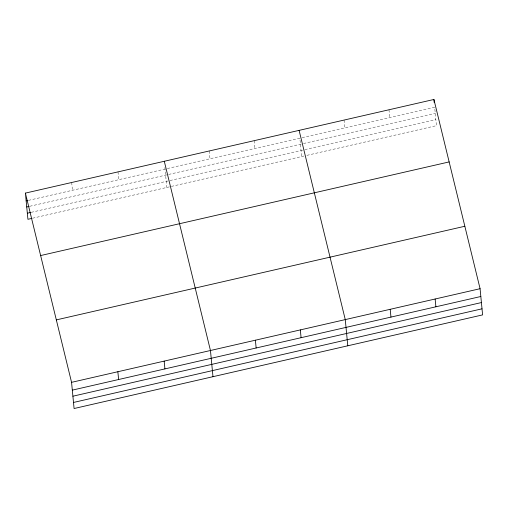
<?xml version="1.0" encoding="UTF-8"?>
<svg xmlns="http://www.w3.org/2000/svg" width="508" height="508" viewBox="0 0 508 508"><rect width="100%" height="100%" fill="white"/><g stroke="black" fill="none" stroke-linecap="round" stroke-linejoin="round"><path stroke-width="0.38" stroke-dasharray="2.54 1.91" d="M28.467 200.368L165.043 169.062M167.329 168.535L299.853 138.163L301.625 156.559M302.139 137.636L434.664 107.258L436.435 125.66L306.197 155.512M29.82 206.261L302.724 143.707M303.486 143.535L435.248 113.328M31.198 212.338L169.278 180.689M170.04 180.511L304.089 149.79M304.851 149.612L435.851 119.583M32.55 218.23L305.435 155.683M388.976 109.772L389.725 117.558M344.043 120.072L344.792 127.864M254.165 140.672L254.921 148.463M209.233 150.971L209.982 158.763M164.897 167.5L166.814 187.458M117.996 171.888L118.745 179.673M71.698 182.499L72.447 190.284"/><path stroke-width="0.76" d="M25.4 193.11L433.915 99.473L480.079 288.703L482.6 314.89L74.085 408.527L71.565 382.34L25.4 193.11L27.921 219.297L31.782 218.408M26.149 200.895L27.692 200.546M26.734 206.966L29.051 206.439M27.337 213.227L30.423 212.515M40.634 255.556L449.148 161.919M56.331 319.894L464.845 226.257M71.565 382.34L480.079 288.703M72.314 390.131L480.828 296.494M72.898 396.202L481.413 302.565M73.501 402.457L482.016 308.82M299.104 130.372L345.269 319.608L347.79 345.789M164.294 161.271L210.458 350.507L212.979 376.688M433.915 99.473L434.213 102.591M435.14 299.002L435.889 306.794M390.207 309.309L390.957 317.094M300.33 329.908L301.085 337.693M255.397 340.208L256.146 347.993M164.16 361.118L164.91 368.903M117.862 371.729L118.612 379.52"/></g></svg>
